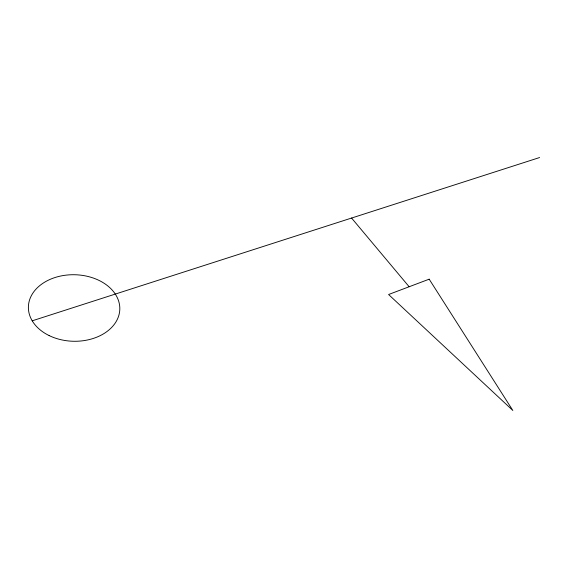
<?xml version="1.0" encoding="UTF-8"?>
<svg xmlns="http://www.w3.org/2000/svg" width="568" height="568" viewBox="0 0 568 568"><rect width="100%" height="100%" fill="white"/><g stroke="black" fill="none" stroke-linecap="round" stroke-linejoin="round"><path stroke-width="0.85" d="M32.206 320.821L539.6 157.542M351.571 218.048L409.145 286.748M429.174 279.179L388.59 294.515L512.826 410.458L429.174 279.179M49.132 335.574A45.731 33.278 1.5 0 0 119.749 310.384A45.731 33.278 1.5 0 0 53.406 278.071A45.731 33.278 1.5 0 0 49.132 335.574"/></g></svg>
